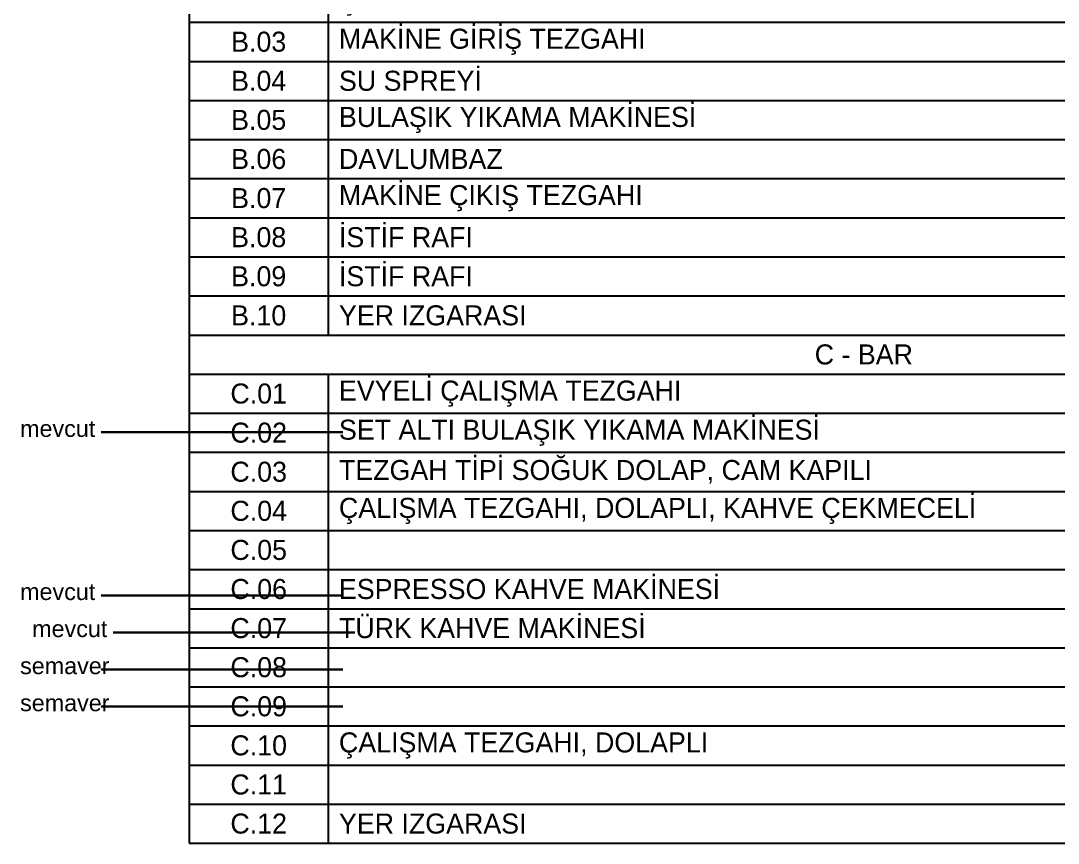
# Model space of a CAD drawing. Header units: inches. Extents: x -51836 to -42603, y 323 to 5499.
# Drawn here: x -43596 to -42975, y 3107 to 3599 of the extents above; entities that cross this region are included whole.
import ezdxf

# ---------------------------------------------------------------- set-up
doc = ezdxf.new("R2010")
doc.units = ezdxf.units.IN
doc.header["$MEASUREMENT"] = 0
doc.layers.add('G3', color=7, linetype='Continuous', lineweight=30)
doc.layers.add('S2000-008 Rakam', color=1, linetype='Continuous')
doc.styles.get("Standard").update_dxf_attribs({"font": 'arial.ttf'})
doc.styles.add('Zafer', font='stylu.ttf', dxfattribs={"height": 12})

# ---------------------------------------------------------------- blocks, each defined once
blk = doc.blocks.new('*T41')
at = {"color": 0, "linetype": 'ByBlock', "lineweight": -2, "transparency": 16777216}
for p, q in [((0, 0), (600.9, 0)), ((0, 0), (0, -1319.29)), ((83.21, 0), (83.21, -49.04)), ((0, -49.04), (808.03, -49.04)), ((808.03, -49.04), (808.03, -1319.29)), ((0, -103.82), (808.03, -103.82)), ((0, -125.09), (808.03, -125.09)), ((83.21, -125.09), (83.21, -757.31)), ((600.9, -125.09), (600.9, -757.31)), ((745, -125.09), (745, -757.31)), ((0, -148.5), (808.03, -148.5)), ((0, -171.92), (808.03, -171.92)), ((0, -195.33), (808.03, -195.33)), ((0, -218.75), (808.03, -218.75)), ((0, -242.17), (808.03, -242.17)), ((0, -265.58), (808.03, -265.58)), ((0, -289), (808.03, -289)), ((0, -312.41), (808.03, -312.41)), ((0, -335.83), (808.03, -335.83)), ((0, -359.24), (808.03, -359.24)), ((0, -382.66), (808.03, -382.66)), ((0, -406.08), (808.03, -406.08)), ((0, -429.49), (808.03, -429.49)), ((0, -452.91), (808.03, -452.91)), ((0, -476.32), (808.03, -476.32)), ((0, -499.74), (808.03, -499.74)), ((0, -523.16), (808.03, -523.16)), ((0, -546.57), (808.03, -546.57)), ((0, -569.99), (808.03, -569.99)), ((0, -593.4), (808.03, -593.4)), ((0, -616.82), (808.03, -616.82)), ((0, -640.23), (808.03, -640.23)), ((0, -663.65), (808.03, -663.65)), ((0, -687.07), (808.03, -687.07)), ((0, -710.48), (808.03, -710.48)), ((0, -733.9), (808.03, -733.9)), ((0, -757.31), (808.03, -757.31)), ((0, -780.73), (808.03, -780.73)), ((83.21, -780.73), (83.21, -1014.89)), ((600.9, -780.73), (600.9, -1014.89)), ((745, -780.73), (745, -1014.89)), ((0, -804.14), (808.03, -804.14)), ((0, -827.56), (808.03, -827.56)), ((0, -850.98), (808.03, -850.98)), ((0, -874.39), (808.03, -874.39)), ((0, -897.81), (808.03, -897.81)), ((0, -921.22), (808.03, -921.22)), ((0, -944.64), (808.03, -944.64)), ((0, -968.06), (808.03, -968.06)), ((0, -991.47), (808.03, -991.47)), ((0, -1014.89), (808.03, -1014.89)), ((0, -1038.3), (808.03, -1038.3)), ((83.21, -1038.3), (83.21, -1319.29)), ((600.9, -1038.3), (600.9, -1319.29)), ((745, -1038.3), (745, -1319.29)), ((0, -1061.72), (808.03, -1061.72)), ((0, -1085.13), (808.03, -1085.13)), ((0, -1108.55), (808.03, -1108.55)), ((0, -1131.97), (808.03, -1131.97)), ((0, -1155.38), (808.03, -1155.38)), ((0, -1178.8), (808.03, -1178.8)), ((0, -1202.21), (808.03, -1202.21)), ((0, -1225.63), (808.03, -1225.63)), ((0, -1249.04), (808.03, -1249.04)), ((0, -1272.46), (808.03, -1272.46)), ((0, -1295.88), (808.03, -1295.88)), ((0, -1319.29), (808.03, -1319.29))]:
    blk.add_line(p, q, dxfattribs=at)
at = {"color": 0, "lineweight": -2, "transparency": 16777216}
for p, q in [((600.9, 0), (808.03, 0)), ((600.9, 0), (600.9, -49.04)), ((745, 0), (745, -49.04)), ((808.03, 0), (808.03, -49.04))]:
    blk.add_line(p, q, dxfattribs=at)
at = {"color": 0, "transparency": 16777216, "char_height": 12, "style": 'Zafer'}
for s, insert, width, attachment_point in [('P.NO', (41.61, -24.52), 53.2104, 5), ('ÜRÜN ADI', (342.06, -24.52), 487.6931, 5), ('ÖLÇÜ', (672.95, -24.52), 114.0965, 5), ('AD.', (776.52, -24.52), 33.0341, 5), ('BÖLÜM', (404.02, -76.43), 778.0341, 5), ('A - SICAK MUTFAK', (404.02, -114.45), 804.0341, 5), (' KUVER ÜNİTESİ', (85.21, -136.79), 513.6931, 4), ('A.01', (41.61, -136.79), 79.2104, 5), ('70*80*85', (672.95, -136.79), 140.0965, 5), ('1', (776.52, -136.79), 59.0341, 5), ('A.02', (41.61, -160.21), 79.2104, 5), (' SICAK YEMEK SERVİS ÜNİTESİ', (85.21, -160.21), 513.6931, 4), ('150*80*85', (672.95, -160.21), 140.0965, 5), ('1', (776.52, -160.21), 59.0341, 5), ('A.03', (41.61, -183.63), 79.2104, 5), (' SERVİS RAFI', (85.21, -183.63), 513.6931, 4), ('150*30', (672.95, -183.63), 140.0965, 5), ('1', (776.52, -183.63), 59.0341, 5), (' SERVİS BANKOSU', (85.21, -207.04), 513.6931, 4), ('A.04', (41.61, -207.04), 79.2104, 5), ('120*80*85', (672.95, -207.04), 140.0965, 5), ('1', (776.52, -207.04), 59.0341, 5), (' SERVİS RAFI', (85.21, -230.46), 513.6931, 4), ('A.05', (41.61, -230.46), 79.2104, 5), ('120*30', (672.95, -230.46), 140.0965, 5), ('1', (776.52, -230.46), 59.0341, 5), ('A.06', (41.61, -253.87), 79.2104, 5), (' TEPSİ TAŞIMA ARABASI', (85.21, -253.87), 513.6931, 4), ('580*30', (672.95, -253.87), 140.0965, 5), ('1', (776.52, -253.87), 59.0341, 5), (' ZEYTİNYAĞLI - SALATA TEŞHİR ÜNİTESİ', (85.21, -277.29), 513.6931, 4), ('A.07', (41.61, -277.29), 79.2104, 5), ('120*80*130', (672.95, -277.29), 140.0965, 5), ('1', (776.52, -277.29), 59.0341, 5), (' TATLI - İÇECEK TEŞHİR ÜNİTESİ', (85.21, -300.71), 513.6931, 4), ('A.08', (41.61, -300.71), 79.2104, 5), ('120*80*130', (672.95, -300.71), 140.0965, 5), ('1', (776.52, -300.71), 59.0341, 5), (' TEZGAH TİPİ SOĞUK DOLAP, ÇEKMECELİ, MERMER TABLALI', (85.21, -324.12), 513.6931, 4), ('A.09', (41.61, -324.12), 79.2104, 5), ('190*70*85', (672.95, -324.12), 140.0965, 5), ('1', (776.52, -324.12), 59.0341, 5), ('A.10', (41.61, -347.54), 79.2104, 5), (' SERVİS RAFI', (85.21, -347.54), 513.6931, 4), ('190*30', (672.95, -347.54), 140.0965, 5), ('2', (776.52, -347.54), 59.0341, 5), (' TEZGAH TİPİ SOĞUK DOLAP, ÇEKMECELİ ', (85.21, -370.95), 513.6931, 4), ('A.11', (41.61, -370.95), 79.2104, 5), ('190*70*85', (672.95, -370.95), 140.0965, 5), ('1', (776.52, -370.95), 59.0341, 5), ('A.12', (41.61, -394.37), 79.2104, 5), (' DİK TİP DEEPFREEZE', (85.21, -394.37), 513.6931, 4), ('70*72*205', (672.95, -394.37), 140.0965, 5), ('1', (776.52, -394.37), 59.0341, 5), (' DİK TİP SOĞUK DOLAP', (85.21, -417.78), 513.6931, 4), ('A.12A', (41.61, -417.78), 79.2104, 5), ('70*72*205', (672.95, -417.78), 140.0965, 5), ('1', (776.52, -417.78), 59.0341, 5), ('A.13', (41.61, -441.2), 79.2104, 5), ('ROBOT COUPE', (672.95, -441.2), 140.0965, 5), ('1', (776.52, -441.2), 59.0341, 5), ('A.14', (41.61, -464.62), 79.2104, 5), (' ÇALIŞMA TEZGAHI, ARA RAFLI', (85.21, -464.62), 513.6931, 4), ('120*70*85', (672.95, -464.62), 140.0965, 5), ('1', (776.52, -464.62), 59.0341, 5), ('A.15', (41.61, -488.03), 79.2104, 5), (' TEK EVYELİ TEZGAH', (85.21, -488.03), 513.6931, 4), ('60*70*85', (672.95, -488.03), 140.0965, 5), ('1', (776.52, -488.03), 59.0341, 5), (' SET ÜSTÜ ARA TEZGAH ', (85.21, -511.45), 513.6931, 4), ('A.16', (41.61, -511.45), 79.2104, 5), ('40*70*29', (672.95, -511.45), 140.0965, 5), ('1', (776.52, -511.45), 59.0341, 5), (' SET ALTI SOĞUK DOLAP, ÇEKMECELİ', (85.21, -534.86), 513.6931, 4), ('A.17', (41.61, -534.86), 79.2104, 5), ('140*70*56', (672.95, -534.86), 140.0965, 5), ('2', (776.52, -534.86), 59.0341, 5), ('A.18', (41.61, -558.28), 79.2104, 5), (' SET ÜSTÜ MAKARNA FRİTÖZÜ', (85.21, -558.28), 513.6931, 4), ('40*70*29', (672.95, -558.28), 140.0965, 5), ('1', (776.52, -558.28), 59.0341, 5), ('A.19', (41.61, -581.69), 79.2104, 5), (" SET ÜSTÜ 4'LÜ OCAK", (85.21, -581.69), 513.6931, 4), ('80*70*29', (672.95, -581.69), 140.0965, 5), ('1', (776.52, -581.69), 59.0341, 5), (' SET ÜSTÜ TEKLİ FRİTÖZ', (85.21, -605.11), 513.6931, 4), ('A.20', (41.61, -605.11), 79.2104, 5), ('40*70*29', (672.95, -605.11), 140.0965, 5), ('1', (776.52, -605.11), 59.0341, 5), ('A.21', (41.61, -628.53), 79.2104, 5), (' DAVLUMBAZ', (85.21, -628.53), 513.6931, 4), ('300*100*50', (672.95, -628.53), 140.0965, 5), ('1', (776.52, -628.53), 59.0341, 5), ('A.22', (41.61, -651.94), 79.2104, 5), (' SET ÜSTÜ DÖKÜM IZGARA', (85.21, -651.94), 513.6931, 4), ('80*70*29', (672.95, -651.94), 140.0965, 5), ('1', (776.52, -651.94), 59.0341, 5), ('A.23', (41.61, -675.36), 79.2104, 5), (' FIRIN ALT ÇALIŞMA TEZGAHI', (85.21, -675.36), 513.6931, 4), ('105*80*85', (672.95, -675.36), 140.0965, 5), ('1', (776.52, -675.36), 59.0341, 5), ('A.24', (41.61, -698.77), 79.2104, 5), (' RATIONAL FIRIN', (85.21, -698.77), 513.6931, 4), ('SCC 61', (672.95, -698.77), 140.0965, 5), ('1', (776.52, -698.77), 59.0341, 5), ('A.25', (41.61, -722.19), 79.2104, 5), (' DAVLUMBAZ', (85.21, -722.19), 513.6931, 4), ('105*120*50', (672.95, -722.19), 140.0965, 5), ('1', (776.52, -722.19), 59.0341, 5), ('A.26', (41.61, -745.61), 79.2104, 5), (' YER IZGARASI', (85.21, -745.61), 513.6931, 4), ('120*30', (672.95, -745.61), 140.0965, 5), ('2', (776.52, -745.61), 59.0341, 5), ('B - BULAŞIKHANE', (404.02, -769.02), 804.0341, 5), ('B.01', (41.61, -792.44), 79.2104, 5), (' BULAŞIK SIYIRMA TEZGAHI', (85.21, -792.44), 513.6931, 4), ('190*70*85', (672.95, -792.44), 140.0965, 5), ('1', (776.52, -792.44), 59.0341, 5), (' ÇÖP ARABASI', (85.21, -815.85), 513.6931, 4), ('B.02', (41.61, -815.85), 79.2104, 5), ('1', (776.52, -815.85), 59.0341, 5), ('------', (672.95, -815.85), 140.0965, 5), (' MAKİNE GİRİŞ TEZGAHI', (85.21, -839.27), 513.6931, 4), ('B.03', (41.61, -839.27), 79.2104, 5), ('100*75*85', (672.95, -839.27), 140.0965, 5), ('1', (776.52, -839.27), 59.0341, 5), ('B.04', (41.61, -862.68), 79.2104, 5), (' SU SPREYİ', (85.21, -862.68), 513.6931, 4), ('1', (776.52, -862.68), 59.0341, 5), ('------', (672.95, -862.68), 140.0965, 5), (' BULAŞIK YIKAMA MAKİNESİ', (85.21, -886.1), 513.6931, 4), ('B.05', (41.61, -886.1), 79.2104, 5), ('1000 TB/H', (672.95, -886.1), 140.0965, 5), ('1', (776.52, -886.1), 59.0341, 5), ('B.06', (41.61, -909.52), 79.2104, 5), (' DAVLUMBAZ', (85.21, -909.52), 513.6931, 4), ('100*100*50', (672.95, -909.52), 140.0965, 5), ('1', (776.52, -909.52), 59.0341, 5), (' MAKİNE ÇIKIŞ TEZGAHI', (85.21, -932.93), 513.6931, 4), ('B.07', (41.61, -932.93), 79.2104, 5), ('70*75*85', (672.95, -932.93), 140.0965, 5), ('1', (776.52, -932.93), 59.0341, 5), ('B.08', (41.61, -956.35), 79.2104, 5), (' İSTİF RAFI', (85.21, -956.35), 513.6931, 4), ('183*46*160', (672.95, -956.35), 140.0965, 5), ('1', (776.52, -956.35), 59.0341, 5), ('B.09', (41.61, -979.76), 79.2104, 5), (' İSTİF RAFI', (85.21, -979.76), 513.6931, 4), ('137*46*160', (672.95, -979.76), 140.0965, 5), ('2', (776.52, -979.76), 59.0341, 5), ('B.10', (41.61, -1003.18), 79.2104, 5), (' YER IZGARASI', (85.21, -1003.18), 513.6931, 4), ('75*30', (672.95, -1003.18), 140.0965, 5), ('1', (776.52, -1003.18), 59.0341, 5), ('C - BAR', (404.02, -1026.59), 804.0341, 5), ('C.01', (41.61, -1050.01), 79.2104, 5), (' EVYELİ ÇALIŞMA TEZGAHI', (85.21, -1050.01), 513.6931, 4), ('178*70*85', (672.95, -1050.01), 140.0965, 5), ('1', (776.52, -1050.01), 59.0341, 5), (' SET ALTI BULAŞIK YIKAMA MAKİNESİ', (85.21, -1073.43), 513.6931, 4), ('C.02', (41.61, -1073.43), 79.2104, 5), ('500 TB/H', (672.95, -1073.43), 140.0965, 5), ('1', (776.52, -1073.43), 59.0341, 5), (' TEZGAH TİPİ SOĞUK DOLAP, CAM KAPILI', (85.21, -1096.84), 513.6931, 4), ('C.03', (41.61, -1096.84), 79.2104, 5), ('145*70*85', (672.95, -1096.84), 140.0965, 5), ('1', (776.52, -1096.84), 59.0341, 5), (' ÇALIŞMA TEZGAHI, DOLAPLI, KAHVE ÇEKMECELİ', (85.21, -1120.26), 513.6931, 4), ('C.04', (41.61, -1120.26), 79.2104, 5), ('120*70*85', (672.95, -1120.26), 140.0965, 5), ('1', (776.52, -1120.26), 59.0341, 5), ('C.05', (41.61, -1143.67), 79.2104, 5), ('MAZZER LUX', (672.95, -1143.67), 140.0965, 5), ('1', (776.52, -1143.67), 59.0341, 5), ('C.06', (41.61, -1167.09), 79.2104, 5), (' ESPRESSO KAHVE MAKİNESİ', (85.21, -1167.09), 513.6931, 4), ('CİMBALİ M24', (672.95, -1167.09), 140.0965, 5), ('1', (776.52, -1167.09), 59.0341, 5), ('ARÇELİK', (672.95, -1190.51), 140.0965, 5), ('C.07', (41.61, -1190.51), 79.2104, 5), (' TÜRK KAHVE MAKİNESİ', (85.21, -1190.51), 513.6931, 4), ('1', (776.52, -1190.51), 59.0341, 5), ('3 DEMLİKLİ', (672.95, -1213.92), 140.0965, 5), ('C.08', (41.61, -1213.92), 79.2104, 5), ('1', (776.52, -1213.92), 59.0341, 5), ('C.09', (41.61, -1237.34), 79.2104, 5), ('100*50*30', (672.95, -1237.34), 140.0965, 5), ('1', (776.52, -1237.34), 59.0341, 5), ('C.10', (41.61, -1260.75), 79.2104, 5), (' ÇALIŞMA TEZGAHI, DOLAPLI', (85.21, -1260.75), 513.6931, 4), ('140*70*85', (672.95, -1260.75), 140.0965, 5), ('1', (776.52, -1260.75), 59.0341, 5), ('C.11', (41.61, -1284.17), 79.2104, 5), ('145*70*85', (672.95, -1284.17), 140.0965, 5), ('1', (776.52, -1284.17), 59.0341, 5), ('C.12', (41.61, -1307.58), 79.2104, 5), (' YER IZGARASI', (85.21, -1307.58), 513.6931, 4), ('30*30', (672.95, -1307.58), 140.0965, 5), ('1', (776.52, -1307.58), 59.0341, 5)]:
    blk.add_mtext(s, dxfattribs=dict(at, insert=insert, width=width, attachment_point=attachment_point))

msp = doc.modelspace()

# ---------------------------------------------------------------- linework, layer by layer
at = {"layer": 'G3'}
for points in [[(-43403.27, 3352.82), (-43548.02, 3352.82)], [(-43403.27, 3255.14), (-43548.02, 3255.14)], [(-43396.05, 3232.94), (-43540.8, 3232.94)], [(-43403.27, 3210.74), (-43548.02, 3210.74)], [(-43403.27, 3188.54), (-43548.02, 3188.54)]]:
    msp.add_lwpolyline(points, dxfattribs=at)

# ---------------------------------------------------------------- block references
msp.add_blockref('*T41', (-43495.29, 4425.98))

# ---------------------------------------------------------------- texts
at = {"layer": 'S2000-008 Rakam'}
for s, p in [('mevcut', (-43596.57, 3350.05)), ('mevcut', (-43596.57, 3252.37)), ('mevcut', (-43589.35, 3230.17)), ('semaver', (-43596.57, 3207.97)), ('semaver', (-43596.57, 3185.77))]:
    msp.add_text(s, height=10, dxfattribs=at).set_placement(p)

doc.saveas('drawing.dxf')
